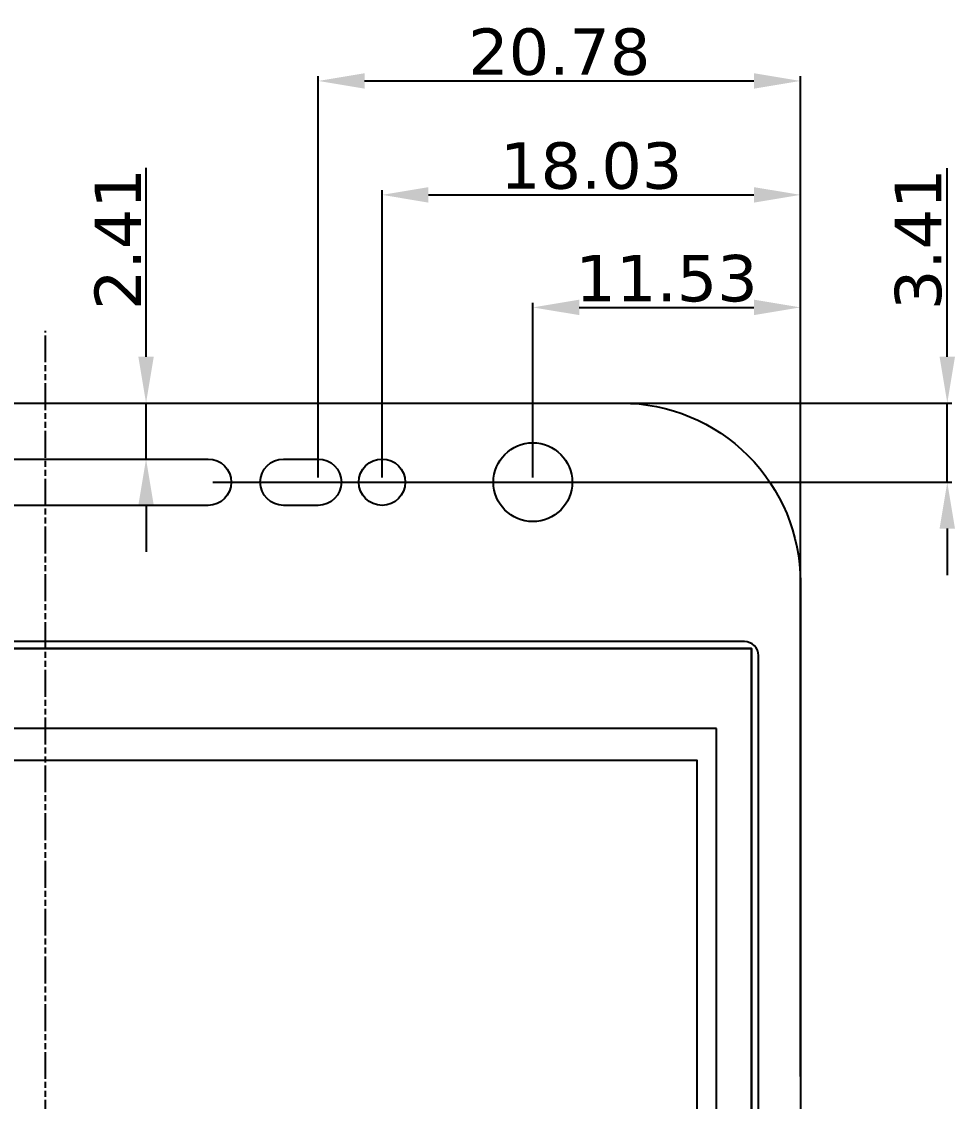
# Model space of a CAD drawing. Header units: inches. Extents: x 1779 to 2225, y 40 to 347.
# Drawn here: x 2092.88 to 2132.79, y 229.31 to 275.85 of the extents above; entities that cross this region are included whole.
import ezdxf

# ---------------------------------------------------------------- set-up
doc = ezdxf.new("R2010")
doc.units = ezdxf.units.IN
doc.header["$LTSCALE"] = 2.574606
doc.header["$MEASUREMENT"] = 0
doc.header["$PDMODE"] = 3
doc.header["$PDSIZE"] = 0.3125
doc.linetypes.add('PHANTOM', pattern=[0.8, 0.45, -0.05, 0.1, -0.05, 0.1, -0.05])
doc.layers.get('Defpoints').update_dxf_attribs({"linetype": 'CONTINUOUS'})
for name, color, linetype in [('Cover lens', 6, 'CONTINUOUS'), ('Dimension', 7, 'CONTINUOUS'), ('sensor AA', 131, 'CONTINUOUS'), ('Sensor outline', 190, 'CONTINUOUS'), ('中心线', 1, 'CONTINUOUS'), ('背面保护膜', 4, 'CONTINUOUS')]:
    doc.layers.add(name, color=color, linetype=linetype)
doc.styles.add('文字样式', font='verdana.ttf', dxfattribs={"height": 2})
doc.dimstyles.new('标注', dxfattribs={"dimtxt": 2, "dimasz": 2, "dimexe": 0.2, "dimexo": 0.2, "dimgap": 0.2, "dimtad": 1, "dimdsep": 46, "dimtxsty": '文字样式', "dimcen": 0, "dimclrd": 256, "dimclre": 256, "dimclrt": 256, "dimadec": 0, "dimazin": 0, "dimtfac": 1, "dimtmove": 0, "dimatfit": 3, "dimfxl": 0, "dimarcsym": 0})

# ---------------------------------------------------------------- blocks, each defined once
blk = doc.blocks.new('12521212')
at = {"layer": 'sensor AA'}
blk.add_lwpolyline([(1560.144, 241.971), (1617.914, 241.971), (1617.914, 146.791), (1560.144, 146.791)], close=True, dxfattribs=at)
at = {"layer": 'Sensor outline'}
blk.add_lwpolyline([(1558.634, 143.961), (1619.484, 143.961), (1558.634, 143.961), (1558.634, 245.421), (1619.484, 245.421), (1619.484, 143.961), (1619.484, 245.421), (1558.634, 245.421)], close=True, dxfattribs=at)
blk = doc.blocks.new('*D66')
at = {"layer": 'Defpoints', "color": 0}
for p in [(2103.199, 259.408), (2132.781, 259.408), (2100.919, 255.998)]:
    blk.add_point(p, dxfattribs=at)
at = {"layer": 'Dimension', "lineweight": -2}
for p, q in [((2132.781, 261.408), (2132.781, 269.538)), ((2103.399, 259.408), (2132.981, 259.408)), ((2132.781, 255.998), (2132.781, 259.408)), ((2101.119, 255.998), (2132.981, 255.998)), ((2132.781, 253.998), (2132.781, 251.998))]:
    blk.add_line(p, q, dxfattribs=at)
at = {"layer": 'Dimension'}
for points in [[(2132.448, 261.408), (2133.114, 261.408), (2132.781, 259.408)], [(2132.448, 253.998), (2133.114, 253.998), (2132.781, 255.998)]]:
    blk.add_solid(points, dxfattribs=at)
at = {"layer": 'Dimension', "insert": (2131.539, 266.473), "char_height": 2, "attachment_point": 5, "rotation": 90, "style": '文字样式'}
blk.add_mtext('3.41', dxfattribs=at)
blk = doc.blocks.new('*D67')
at = {"layer": 'Defpoints', "color": 0}
for p in [(2126.449, 263.534), (2114.919, 255.998), (2126.449, 233.649)]:
    blk.add_point(p, dxfattribs=at)
at = {"layer": 'Dimension', "lineweight": -2}
for p, q in [((2114.919, 256.198), (2114.919, 263.734)), ((2116.919, 263.534), (2124.449, 263.534)), ((2126.449, 233.849), (2126.449, 263.734))]:
    blk.add_line(p, q, dxfattribs=at)
at = {"layer": 'Dimension'}
for points in [[(2116.919, 263.867), (2116.919, 263.201), (2114.919, 263.534)], [(2124.449, 263.867), (2124.449, 263.201), (2126.449, 263.534)]]:
    blk.add_solid(points, dxfattribs=at)
at = {"layer": 'Dimension', "insert": (2120.684, 264.776), "char_height": 2, "attachment_point": 5, "style": '文字样式'}
blk.add_mtext('11.53', dxfattribs=at)
blk = doc.blocks.new('*D68')
at = {"layer": 'Defpoints', "color": 0}
for p in [(2126.449, 268.385), (2108.419, 255.998), (2126.449, 230.186)]:
    blk.add_point(p, dxfattribs=at)
at = {"layer": 'Dimension', "lineweight": -2}
for p, q in [((2108.419, 256.198), (2108.419, 268.585)), ((2126.449, 230.386), (2126.449, 268.585)), ((2110.419, 268.385), (2124.449, 268.385))]:
    blk.add_line(p, q, dxfattribs=at)
at = {"layer": 'Dimension'}
for points in [[(2110.419, 268.718), (2110.419, 268.051), (2108.419, 268.385)], [(2124.449, 268.718), (2124.449, 268.051), (2126.449, 268.385)]]:
    blk.add_solid(points, dxfattribs=at)
at = {"layer": 'Dimension', "insert": (2117.434, 269.63), "char_height": 2, "attachment_point": 5, "style": '文字样式'}
blk.add_mtext('18.03', dxfattribs=at)
blk = doc.blocks.new('*D69')
at = {"layer": 'Defpoints', "color": 0}
for p in [(2126.449, 273.296), (2105.669, 255.998), (2126.449, 244.343)]:
    blk.add_point(p, dxfattribs=at)
at = {"layer": 'Dimension', "lineweight": -2}
for p, q in [((2105.669, 256.198), (2105.669, 273.496)), ((2107.669, 273.296), (2124.449, 273.296)), ((2126.449, 244.543), (2126.449, 273.496))]:
    blk.add_line(p, q, dxfattribs=at)
at = {"layer": 'Dimension'}
for points in [[(2107.669, 273.629), (2107.669, 272.962), (2105.669, 273.296)], [(2124.449, 273.629), (2124.449, 272.962), (2126.449, 273.296)]]:
    blk.add_solid(points, dxfattribs=at)
at = {"layer": 'Dimension', "insert": (2116.059, 274.541), "char_height": 2, "attachment_point": 5, "style": '文字样式'}
blk.add_mtext('20.78', dxfattribs=at)
blk = doc.blocks.new('*D70')
at = {"layer": 'Defpoints', "color": 0}
for p in [(2097.881, 259.408), (2098.248, 259.408), (2097.881, 256.998)]:
    blk.add_point(p, dxfattribs=at)
at = {"layer": 'Dimension', "lineweight": -2}
for p, q in [((2098.248, 261.408), (2098.248, 269.546)), ((2098.081, 259.408), (2098.448, 259.408)), ((2098.248, 256.998), (2098.248, 259.408)), ((2098.081, 256.998), (2098.448, 256.998)), ((2098.248, 254.998), (2098.248, 252.998))]:
    blk.add_line(p, q, dxfattribs=at)
at = {"layer": 'Dimension'}
for points in [[(2097.915, 261.408), (2098.581, 261.408), (2098.248, 259.408)], [(2097.915, 254.998), (2098.581, 254.998), (2098.248, 256.998)]]:
    blk.add_solid(points, dxfattribs=at)
at = {"layer": 'Dimension', "insert": (2097.027, 266.477), "char_height": 2, "attachment_point": 5, "rotation": 90, "style": '文字样式'}
blk.add_mtext('2.41', dxfattribs=at)

msp = doc.modelspace()

# ---------------------------------------------------------------- linework, layer by layer
at = {"layer": 'Cover lens', "linetype": 'Continuous'}
msp.add_lwpolyline([(2068.962, 134.101, -0.395956), (2061.389, 142.165), (2061.389, 251.698, -0.414214), (2069.099, 259.408), (2118.739, 259.408, -0.414214), (2126.449, 251.698), (2126.449, 142.165, -0.395956), (2118.875, 134.101, -0.031377), (2068.962, 134.101)], format="xyb", dxfattribs=at)
for points in [[(2100.919, 254.998), (2086.919, 254.998, -1), (2086.919, 256.998), (2100.919, 256.998, -1)], [(2105.669, 254.998), (2104.169, 254.998, -1), (2104.169, 256.998), (2105.669, 256.998, -1)]]:
    msp.add_lwpolyline(points, format="xyb", close=True, dxfattribs=at)
msp.add_lwpolyline([(2121.999, 150.398), (2121.999, 243.998), (2065.839, 243.998), (2065.839, 150.398)], close=True, dxfattribs=at)
for centre, radius in [((2114.919, 255.998), 1.7), ((2108.419, 255.998), 1)]:
    msp.add_circle(centre, radius, dxfattribs=at)
at = {"layer": '中心线', "linetype": 'PHANTOM'}
msp.add_lwpolyline([(2093.919, 127.29), (2093.919, 262.521)], dxfattribs=at)
at = {"layer": '背面保护膜'}
msp.add_lwpolyline([(2124.044, 249.127), (2063.794, 249.127, 0.414214), (2063.194, 248.527), (2063.194, 147.667, 0.414214), (2063.794, 147.067), (2124.344, 147.067), (2128.844, 147.067, 0.414214), (2129.644, 147.867), (2129.644, 151.867, 0.414214), (2128.844, 152.667), (2124.844, 152.667, -0.414214), (2124.644, 152.867), (2124.644, 248.527, 0.414214)], format="xyb", close=True, dxfattribs=at)

# ---------------------------------------------------------------- block references
at = {"layer": 'Dimension', "xscale": -1}
msp.add_blockref('12521212', (3682.978, 3.407), dxfattribs=at)

# ---------------------------------------------------------------- dimensions: what is measured, and where the dimension line sits
at = {"layer": 'Dimension'}
for base, p1, p2, picture, middle in [((2126.449, 273.296), (2105.669, 255.998), (2126.449, 244.343), '*D69', (2116.059, 274.541)), ((2126.449, 268.385), (2108.419, 255.998), (2126.449, 230.186), '*D68', (2117.434, 269.63)), ((2126.449, 263.534), (2114.919, 255.998), (2126.449, 233.649), '*D67', (2120.684, 264.776))]:
    dim = msp.add_linear_dim(base=base, p1=p1, p2=p2, dimstyle='标注', override={"dimfxl": 0.5}, dxfattribs=at)
    dim.commit()
    dim.dimension.update_dxf_attribs({"geometry": picture, "text_midpoint": middle})
for base, p1, p2, picture, middle in [((2098.248, 259.408), (2097.881, 256.998), (2097.881, 259.408), '*D70', (2097.027, 266.477)), ((2132.781, 259.408), (2100.919, 255.998), (2103.199, 259.408), '*D66', (2131.539, 266.473))]:
    dim = msp.add_linear_dim(base=base, p1=p1, p2=p2, angle=90, dimstyle='标注', override={"dimfxl": 0.5}, dxfattribs=at)
    dim.commit()
    dim.dimension.update_dxf_attribs({"geometry": picture, "text_midpoint": middle})

doc.saveas('drawing.dxf')
